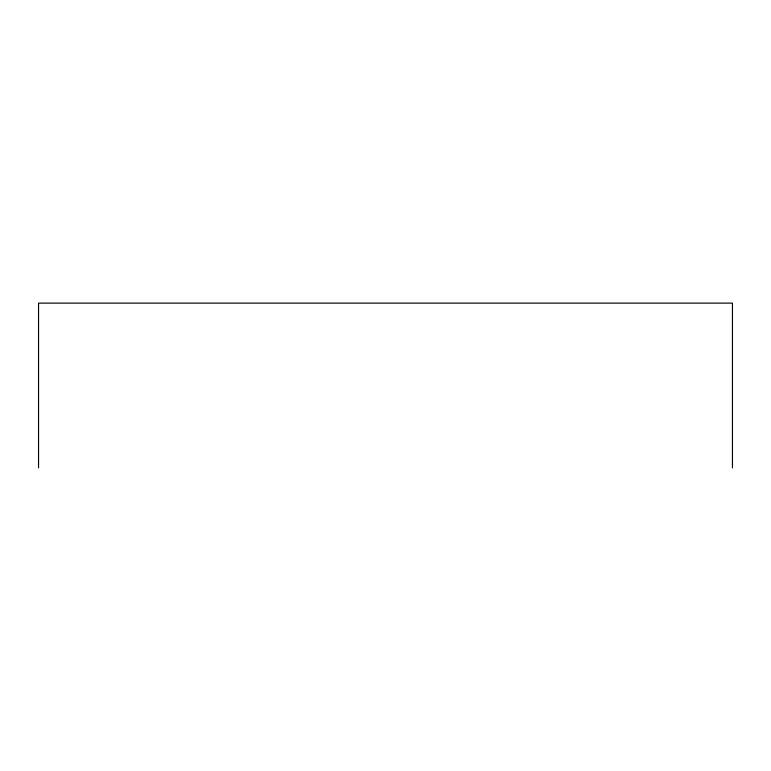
<?xml version="1.0" encoding="UTF-8"?>
<svg xmlns="http://www.w3.org/2000/svg" width="771" height="771" viewBox="0 0 771 771"><rect width="100%" height="100%" fill="white"/><g stroke="black" fill="none" stroke-linecap="round" stroke-linejoin="round"><path stroke-width="1.16" d="M732.45 467.872L732.45 303.128L38.55 303.128L38.55 467.872"/></g></svg>
